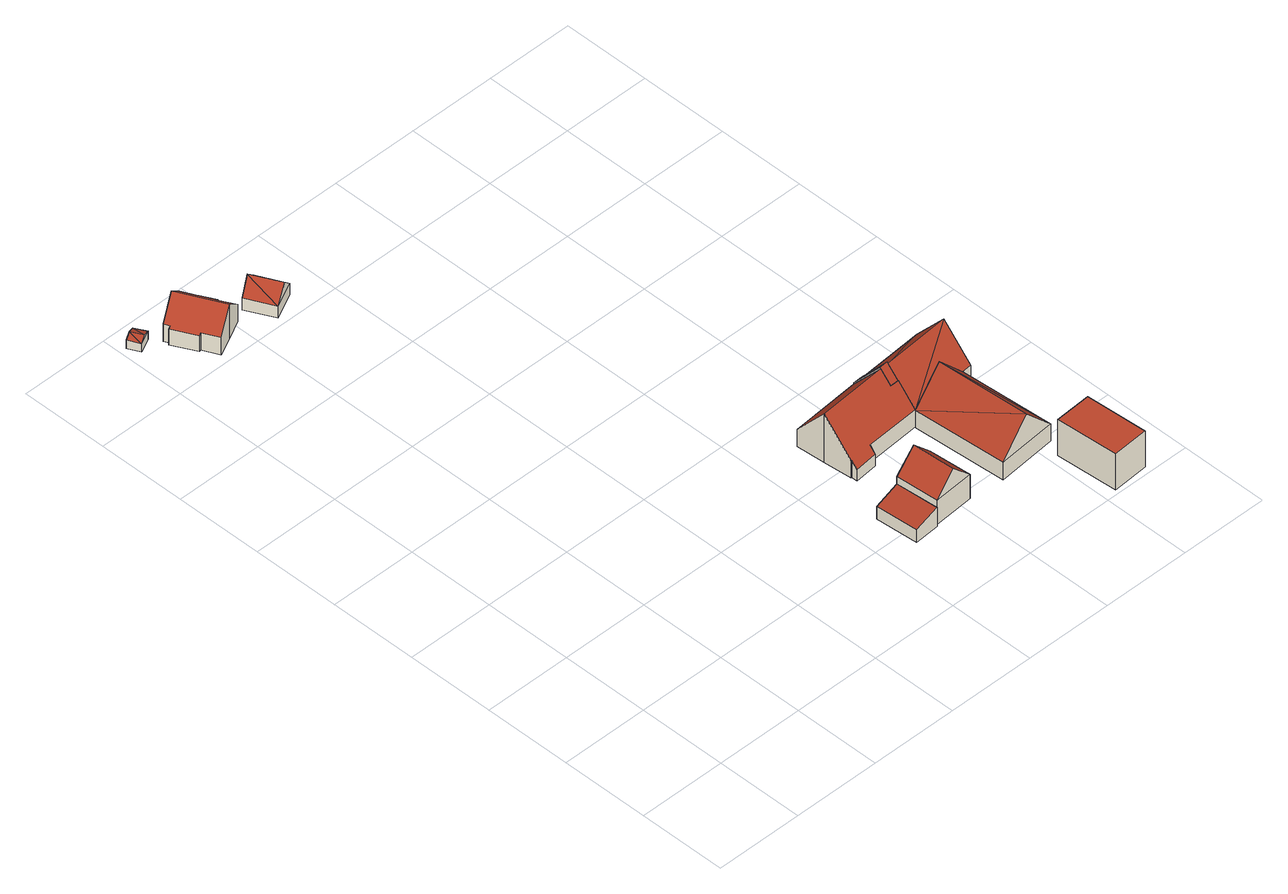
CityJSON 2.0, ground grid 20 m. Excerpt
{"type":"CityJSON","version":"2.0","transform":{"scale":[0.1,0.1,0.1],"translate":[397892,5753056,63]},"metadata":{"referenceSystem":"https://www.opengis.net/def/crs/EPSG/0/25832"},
"CityObjects":{
"building1":{"type":"Building","attributes":{"Gemeindeschluessel":"05515000","Geometrietyp2DReferenz":"3000","function":"31001_1310","roofType":"3100","measuredHeight":2.74},"geometry":[{"type":"Solid","lod":"2","boundaries":[[[[0,1,2,3]],[[4,5,1,0]],[[6,7,5,4]],[[3,2,7,6]],[[0,8,4]],[[6,9,3]],[[8,0,3]],[[3,9,8]],[[4,8,9]],[[9,6,4]],[[1,5,7,2]]]],"semantics":{"surfaces":[{"type":"WallSurface"},{"type":"RoofSurface"},{"type":"GroundSurface"}],"values":[[0,0,0,0,0,0,1,1,1,1,2]]}}]},
"building2":{"type":"Building","attributes":{"Gemeindeschluessel":"05515000","Geometrietyp2DReferenz":"3000","function":"31001_1000","roofType":"3100","measuredHeight":8.45},"address":[{"country":"Germany","locality":"Münster","thoroughfareNumber":"71","thoroughfareName":"Dülmener Straße"}],"geometry":[{"type":"Solid","lod":"2","boundaries":[[[[10,11,12,13]],[[14,15,11,10]],[[16,17,15,14]],[[18,19,17,16]],[[20,21,19,18]],[[22,23,21,20]],[[24,25,23,22]],[[26,27,25,24]],[[28,29,27,26]],[[30,31,29,28]],[[32,33,31,30]],[[34,35,33,32]],[[36,37,35,34]],[[13,12,37,36]],[[30,28,26,24,22,20,18,32]],[[16,14,10,13,36,34,32,18]],[[11,15,17,19,21,23,25,27,29,31,33,35,37,12]]]],"semantics":{"surfaces":[{"type":"WallSurface"},{"type":"RoofSurface"},{"type":"GroundSurface"}],"values":[[0,0,0,0,0,0,0,0,0,0,0,0,0,0,1,1,2]]}}]},
"building3":{"type":"Building","attributes":{"Gemeindeschluessel":"05515000","Geometrietyp2DReferenz":"3000","function":"31001_2460","roofType":"3100","measuredHeight":6.11},"geometry":[{"type":"Solid","lod":"2","boundaries":[[[[38,39,40,41]],[[42,43,39,38]],[[44,45,43,42]],[[41,40,45,44]],[[38,46,42]],[[44,47,41]],[[46,38,41]],[[41,47,46]],[[42,46,47]],[[47,44,42]],[[39,43,45,40]]]],"semantics":{"surfaces":[{"type":"WallSurface"},{"type":"RoofSurface"},{"type":"GroundSurface"}],"values":[[0,0,0,0,0,0,1,1,1,1,2]]}}]},
"building4":{"type":"Building","attributes":{"Gemeindeschluessel":"05515000","Geometrietyp2DReferenz":"3000","function":"51009_1610","roofType":"2100","measuredHeight":4.71},"geometry":[{"type":"Solid","lod":"2","boundaries":[[[[48,49,50,51]],[[52,53,49,48]],[[54,55,53,52]],[[51,50,55,54]],[[52,48,51,54]],[[49,53,55,50]]]],"semantics":{"surfaces":[{"type":"WallSurface"},{"type":"RoofSurface"},{"type":"GroundSurface"}],"values":[[0,0,0,0,1,2]]}}]},
"building5":{"type":"Building","attributes":{"Gemeindeschluessel":"05515000","Geometrietyp2DReferenz":"3000","function":"31001_2000","roofType":"3100","measuredHeight":10.81},"geometry":[{"type":"Solid","lod":"2","boundaries":[[[[56,57,58,59]],[[60,61,57,56]],[[62,63,61,60]],[[59,58,63,62]],[[56,64,60]],[[62,65,59]],[[59,65,64,56]],[[60,64,65,62]],[[57,61,63,58]]]],"semantics":{"surfaces":[{"type":"WallSurface"},{"type":"RoofSurface"},{"type":"GroundSurface"}],"values":[[0,0,0,0,0,0,1,1,2]]}}]},
"building6":{"type":"Building","attributes":{"Gemeindeschluessel":"05515000","Geometrietyp2DReferenz":"3000","function":"31001_1000","roofType":"3100","measuredHeight":12.12},"address":[{"country":"Germany","locality":"Münster","thoroughfareNumber":"77","thoroughfareName":"Dülmener Straße"}],"geometry":[{"type":"Solid","lod":"2","boundaries":[[[[66,67,68,69]],[[70,71,67,66]],[[72,73,71,70]],[[74,75,73,72]],[[76,77,75,74]],[[78,79,77,76]],[[80,81,79,78]],[[82,83,81,80]],[[84,85,83,82]],[[86,87,85,84]],[[88,89,87,86]],[[69,68,89,88]],[[82,80,78,76,74,72,70,66,69,84]],[[88,86,84,69]],[[67,71,73,75,77,79,81,83,85,87,89,68]]]],"semantics":{"surfaces":[{"type":"WallSurface"},{"type":"RoofSurface"},{"type":"GroundSurface"}],"values":[[0,0,0,0,0,0,0,0,0,0,0,0,1,1,2]]}}]},
"building7":{"type":"Building","attributes":{"Gemeindeschluessel":"05515000","Geometrietyp2DReferenz":"3000","function":"31001_2700"},"children":["building7-1","building7-2","building7-3"]},
"building7-1":{"type":"BuildingPart","attributes":{"roofType":"3100","measuredHeight":12.17},"parents":["building7"],"geometry":[{"type":"Solid","lod":"2","boundaries":[[[[90,91,92,93,94]],[[95,96,97,98,99]],[[94,93,96,95]],[[95,100,94]],[[94,100,101,90]],[[99,102,101,100,95]],[[92,97,96,93]],[[91,90,103]],[[97,92,91,98]],[[91,103,99,98]],[[102,103,90,101]],[[99,103,102]]]],"semantics":{"surfaces":[{"type":"WallSurface"},{"type":"RoofSurface"},{"type":"GroundSurface"},{"type":"ClosureSurface"}],"values":[[0,0,0,0,1,1,2,0,3,3,0,3]]}}]},
"building7-2":{"type":"BuildingPart","attributes":{"roofType":"3100","measuredHeight":11.71},"parents":["building7"],"geometry":[{"type":"Solid","lod":"2","boundaries":[[[[104,105,106,107]],[[108,109,105,104]],[[107,106,110,111]],[[111,112,113,107]],[[114,107,113]],[[113,115,108,114]],[[104,114,108]],[[114,104,107]],[[105,109,110,106]],[[109,108,111,110]],[[112,115,113]],[[112,111,108,115]]]],"semantics":{"surfaces":[{"type":"WallSurface"},{"type":"RoofSurface"},{"type":"GroundSurface"},{"type":"ClosureSurface"}],"values":[[0,0,0,1,1,1,1,0,2,3,0,3]]}}]},
"building7-3":{"type":"BuildingPart","attributes":{"roofType":"3100","measuredHeight":12.1},"parents":["building7"],"geometry":[{"type":"Solid","lod":"2","boundaries":[[[[116,117,118,119]],[[120,121,117,116]],[[122,111,110,121,120]],[[98,97,109,108,72]],[[119,118,92,91]],[[123,119,124]],[[91,103,102,124,119]],[[70,72,123,124]],[[115,112,122,120,116,123,72]],[[70,99,98,72]],[[123,116,119]],[[117,121,110,109,97,92,118]],[[115,72,108]],[[122,112,111]],[[109,110,111,108]],[[111,112,115,108]],[[97,98,91,92]],[[70,124,102,99]],[[99,103,91,98]],[[102,103,99]]]],"semantics":{"surfaces":[{"type":"WallSurface"},{"type":"RoofSurface"},{"type":"GroundSurface"},{"type":"ClosureSurface"}],"values":[[0,0,0,0,0,1,1,1,1,0,0,2,0,0,3,3,3,0,3,3]]}}]},
"building8":{"type":"Building","attributes":{"Gemeindeschluessel":"05515000","Geometrietyp2DReferenz":"3000","function":"51003_1201","roofType":"1000","measuredHeight":9},"geometry":[{"type":"Solid","lod":"2","boundaries":[[[[125,126,127,128]],[[129,130,126,125]],[[131,132,130,129]],[[128,127,132,131]],[[129,125,128,131]],[[126,130,132,127]]]],"semantics":{"surfaces":[{"type":"WallSurface"},{"type":"RoofSurface"},{"type":"GroundSurface"}],"values":[[0,0,0,0,1,2]]}}]}
},
"vertices":[
[50,1534,42],[50,1534,21],[36,1560,21],[36,1560,42],[18,1518,42],[18,1518,21],[5,1545,42],[5,1545,21],[34,1526,48],[21,1553,48],
[67,1497,60],[67,1497,21],[94,1444,21],[94,1444,60],[72,1499,64],[72,1499,21],[66,1511,64],[66,1511,21],[108,1532,105],[108,1532,21],[150,1553,64],[150,1553,21],[165,1521,64],[165,1521,21],[171,1524,58],[171,1524,21],[187,1491,59],[187,1491,21],[181,1489,64],[181,1489,21],[200,1452,64],[200,1452,21],[158,1431,105],[158,1431,21],[116,1410,64],[116,1410,21],[98,1446,64],[98,1446,21],
[319,1436,49],[319,1436,20],[288,1499,20],[288,1499,49],[260,1407,49],[260,1407,20],[229,1470,49],[229,1470,20],[290,1421,81],[258,1485,81],
[670,164,41],[670,164,10],[727,168,10],[727,168,57],[663,260,41],[663,260,10],[720,265,57],[720,265,10],
[720,265,75],[720,265,14],[727,168,14],[727,168,75],[811,272,75],[811,272,14],[819,175,75],[819,175,14],[766,268,122],[773,172,122],
[862,424,103],[862,424,11],[860,447,11],[860,447,132],[883,425,103],[883,425,11],[886,384,54],[886,384,11],[760,375,55],[760,375,11],[761,362,39],[761,362,11],[709,357,38],[709,357,11],[708,370,54],[708,370,11],[706,370,54],[706,370,11],[701,435,132],[701,435,11],[696,500,54],[696,500,11],[856,513,54],[856,513,11],
[877,514,56],[877,514,54],[877,514,10],[856,513,10],[856,513,56],[862,424,100],[862,424,10],[883,425,10],[883,425,54],[883,425,100],[860,450,132],[881,452,132],[881,450,130],[877,511,58],
[901,171,53],[901,171,10],[1036,183,10],[1036,183,53],[886,384,53],[886,384,10],[1021,395,10],[1021,395,53],[1020,395,54],[954,390,127],[968,177,127],[887,384,54],
[1042,397,54],[1042,397,10],[1032,526,10],[1032,526,54],[1021,396,54],[1021,396,10],[1021,395,54],[1037,462,131],[881,449,131],
[1030,9,96],[1030,9,6],[1112,15,6],[1112,15,96],[1020,150,96],[1020,150,6],[1103,155,96],[1103,155,6]
]}
